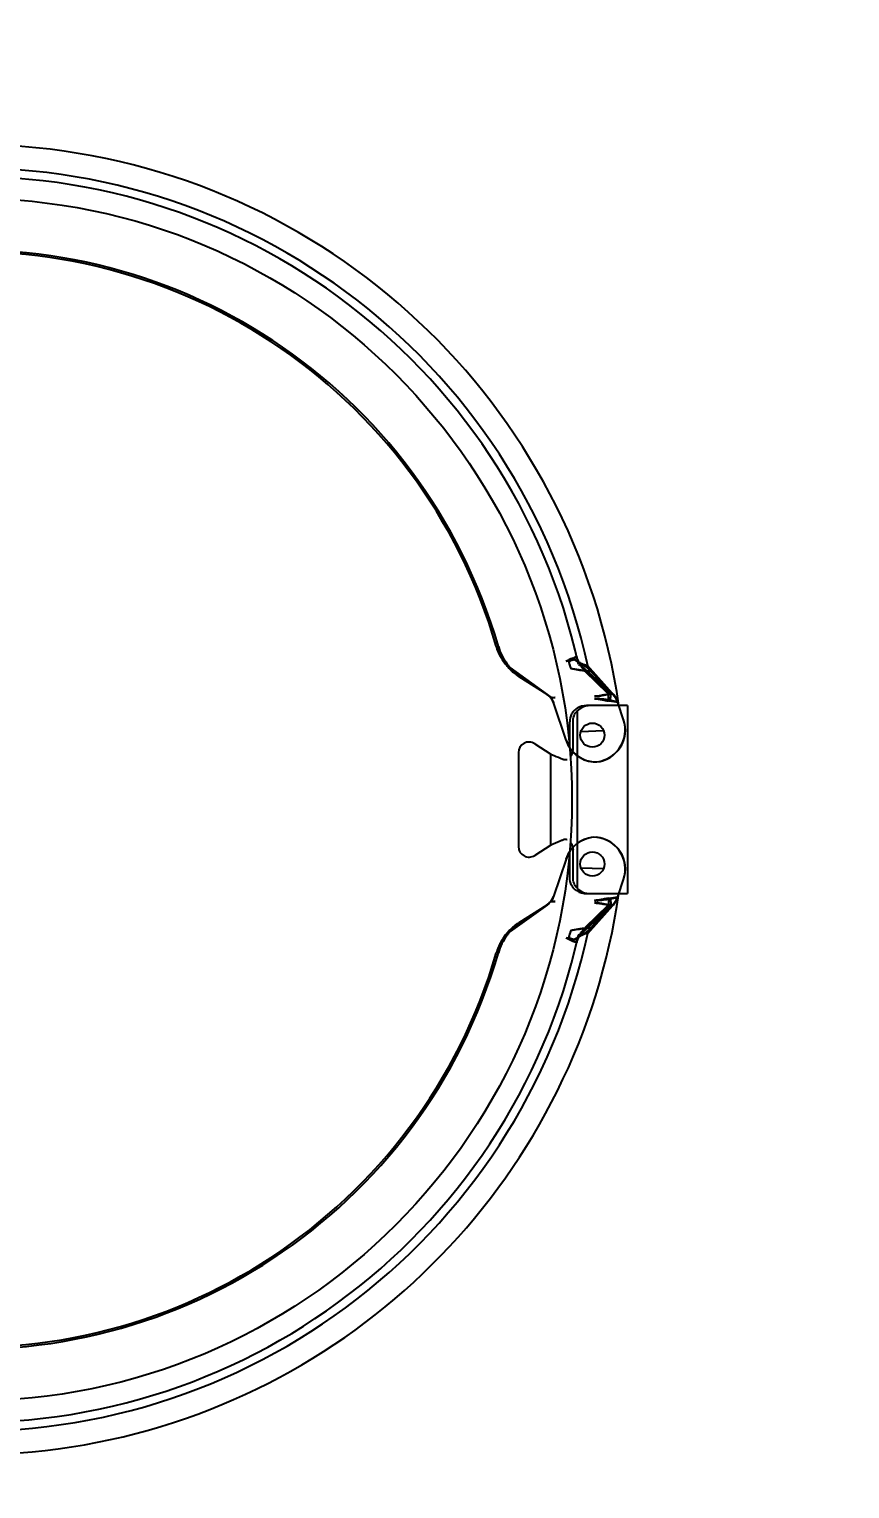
# Model space of a CAD drawing. Header units: millimetres. Extents: x 395 to 3386, y 0 to 2798.
# Drawn here: x 1219.3 to 1372.1, y 1939.1 to 2210.9 of the extents above; entities that cross this region are included whole.
import ezdxf

# ---------------------------------------------------------------- set-up
doc = ezdxf.new("R2010")
doc.units = ezdxf.units.MM
doc.header["$LTSCALE"] = 217.8
doc.header["$PDMODE"] = 3
doc.header["$PDSIZE"] = 8
doc.layers.get('0').update_dxf_attribs({"linetype": 'CONTINUOUS'})
doc.layers.get('Defpoints').update_dxf_attribs({"linetype": 'CONTINUOUS'})
for name, color, linetype in [('02___PRT_ALL_AXES', 7, 'CONTINUOUS'), ('03___PRT_ALL_CURVES', 7, 'CONTINUOUS'), ('MIXEDCOLOR', 7, 'CONTINUOUS')]:
    doc.layers.add(name, color=color, linetype=linetype)
doc.styles.get("Standard").update_dxf_attribs({"font": 'taile.ttf'})
doc.dimstyles.new('DIMSTYLE_1', dxfattribs={"dimtxt": 23.333333, "dimasz": 23.333333, "dimexe": 1.5, "dimexo": 1, "dimgap": 0.875, "dimtad": 1, "dimdsep": 46, "dimtxsty": 'Standard', "dimblk": '_FILLED', "dimblk1": '_FILLED', "dimblk2": '_FILLED', "dimcen": 0.09, "dimazin": 2, "dimtp": 0.01, "dimtm": 0.01, "dimtfac": 1, "dimtofl": 0, "dimtmove": 0, "dimatfit": 3, "dimldrblk": '_FILLED', "dimfxl": 1, "dimtolj": 1, "dimarcsym": 0})
doc.dimstyles.new('DIMSTYLE_2', dxfattribs={"dimtxt": 23.333333, "dimasz": 23.333333, "dimexe": 1.5, "dimexo": 1, "dimgap": 0.875, "dimtad": 1, "dimlfac": 0.15, "dimdsep": 46, "dimtxsty": 'Standard', "dimblk": '_FILLED', "dimblk1": '_FILLED', "dimblk2": '_FILLED', "dimcen": 0.09, "dimazin": 2, "dimtp": 0.01, "dimtm": 0.01, "dimtfac": 1, "dimtofl": 0, "dimtmove": 0, "dimatfit": 3, "dimldrblk": '_FILLED', "dimfxl": 1, "dimtolj": 1, "dimarcsym": 0})
doc.dimstyles.new('DIMSTYLE_4', dxfattribs={"dimtxt": 23.333333, "dimasz": 23.333333, "dimexe": 1.5, "dimexo": 1, "dimgap": 0.875, "dimtad": 1, "dimdec": 0, "dimdsep": 46, "dimtxsty": 'Standard', "dimblk": '_FILLED', "dimblk1": '_FILLED', "dimblk2": '_FILLED', "dimcen": 0.09, "dimazin": 2, "dimtp": 0.01, "dimtm": 0.01, "dimtfac": 1, "dimtdec": 0, "dimtofl": 0, "dimtmove": 0, "dimatfit": 3, "dimldrblk": '_FILLED', "dimfxl": 1, "dimtolj": 1, "dimarcsym": 0})

# ---------------------------------------------------------------- blocks, each defined once
blk = doc.blocks.new('_FILLED')
at = {"color": 0, "linetype": 'ByBlock'}
blk.add_solid([(0, 0), (-1, 0.214), (-1, -0.214)], dxfattribs=at)
blk = doc.blocks.new('*D113')
at = {"color": 0, "linetype": 'Continuous', "lineweight": -2}
for p, q in [((1525.61, 2046.24), (1525.61, 1644.01)), ((814.81, 1962.5), (814.81, 1644.01)), ((1502.28, 1645.51), (838.15, 1645.51))]:
    blk.add_line(p, q, dxfattribs=at)
at = {"layer": 'Defpoints', "color": 0}
for p in [(1525.61, 2047.24), (814.81, 1963.5), (814.81, 1645.51)]:
    blk.add_point(p, dxfattribs=at)
at = {"color": 0, "linetype": 'ByBlock', "lineweight": -2, "xscale": 23.3333333333, "yscale": 23.3333333333, "zscale": 23.3333333333, "rotation": 180}
blk.add_blockref('_FILLED', (814.81, 1645.51), dxfattribs=at)
at = {"color": 0, "linetype": 'ByBlock', "lineweight": -2, "xscale": 23.3333333333, "yscale": 23.3333333333, "zscale": 23.3333333333}
blk.add_blockref('_FILLED', (1525.61, 1645.51), dxfattribs=at)
at = {"color": 0, "insert": (1170.06, 1677.5), "char_height": 23.333, "attachment_point": 2, "line_spacing_factor": 0.9}
blk.add_mtext('\\A1;710', dxfattribs=at)
blk = doc.blocks.new('*D114')
at = {"color": 0, "linetype": 'Continuous', "lineweight": -2}
for p, q in [((1230.79, 2402.48), (1674.49, 2398.52)), ((1672.78, 2375.2), (1667.18, 1748.72)), ((1181.45, 1729.73), (1668.47, 1725.38))]:
    blk.add_line(p, q, dxfattribs=at)
at = {"layer": 'Defpoints', "color": 0}
for p in [(1229.79, 2402.49), (1180.45, 1729.74), (1666.97, 1725.39)]:
    blk.add_point(p, dxfattribs=at)
at = {"color": 0, "linetype": 'ByBlock', "lineweight": -2, "xscale": 23.3333333333, "yscale": 23.3333333333, "zscale": 23.3333333333}
for p, rotation in [((1672.99, 2398.53), 89.48772718599997), ((1666.97, 1725.39), 269.487727186)]:
    blk.add_blockref('_FILLED', p, dxfattribs=dict(at, rotation=rotation))
at = {"color": 0, "insert": (1638.14, 2077.8), "char_height": 23.333, "attachment_point": 2, "rotation": 89.4877, "line_spacing_factor": 0.9}
blk.add_mtext('\\A1;674', dxfattribs=at)
blk = doc.blocks.new('*D119')
at = {"color": 0, "linetype": 'ByBlock', "lineweight": -2}
for p, q in [((522.99, 2101.54), (528.32, 2540.91)), ((551.64, 2539.13), (1561.06, 2526.86)), ((1578.95, 2078.73), (1584.41, 2528.08))]:
    blk.add_line(p, q, dxfattribs=at)
at = {"layer": 'Defpoints', "color": 0}
for p in [(1584.39, 2526.58), (522.97, 2100.54), (1578.94, 2077.73)]:
    blk.add_point(p, dxfattribs=at)
at = {"color": 0, "linetype": 'ByBlock', "lineweight": -2, "xscale": 23.3333333333, "yscale": 23.3333333333, "zscale": 23.3333333333}
for p, rotation in [((528.31, 2539.41), 179.3037550404), ((1584.39, 2526.58), 359.3037550404001)]:
    blk.add_blockref('_FILLED', p, dxfattribs=dict(at, rotation=rotation))
at = {"color": 0, "insert": (1058.16, 2564.96), "char_height": 23.3333, "attachment_point": 2, "rotation": 359.3038, "line_spacing_factor": 0.9}
blk.add_mtext('\\A1;\\A1;1060', dxfattribs=at)

msp = doc.modelspace()

# ---------------------------------------------------------------- linework, layer by layer
at = {"linetype": 'Continuous'}
for p, q in [((1316.6216, 2086.4461), (1316.4093, 2086.4513)), ((1316.4178, 2086.4406), (1316.6216, 2086.4461)), ((1330.6911, 2084.9458), (1323.0855, 2084.9458)), ((1330.6911, 2084.9458), (1330.691, 2049.9458)), ((1321.3268, 2083.9476), (1321.3267, 2050.944)), ((1319.9552, 2077.0407), (1319.9552, 2081.9458)), ((1320.5624, 2076.7785), (1320.5625, 2081.9458)), ((1313.46, 2077.8394), (1316.4318, 2075.9237)), ((1310.4139, 2076.2007), (1310.4139, 2058.691)), ((1316.4317, 2058.968), (1316.4318, 2075.9237)), ((1316.4317, 2058.968), (1313.46, 2057.0522)), ((1319.9551, 2052.9458), (1319.9551, 2057.8508)), ((1320.5624, 2052.9458), (1320.5624, 2058.1131)), ((1323.0855, 2049.9458), (1330.691, 2049.9458)), ((1316.7025, 2048.4456), (1316.4017, 2048.4382)), ((1316.4141, 2048.4533), (1316.7025, 2048.4456))]:
    msp.add_line(p, q, dxfattribs=at)
for centre, radius in [((1208.3711, 2067.4461), 112), ((1324.1711, 2079.4458), 2.25), ((1324.171, 2055.4458), 2.25)]:
    msp.add_circle(centre, radius, dxfattribs=at)
for centre, radius, start, end in [((1208.3711, 2067.4461), 122, 8.247915, 162.809429), ((1313.8341, 2084.391), 3.2979, 38.425615, 38.66364), ((1319.1891, 2075.7663), 0.8851, 282.487123, 289.541314), ((1319.188, 2059.124), 0.8867, 70.426491, 77.502527), ((1208.3711, 2067.4461), 122, 208.260665, 351.752281), ((1314.2008, 2050.2527), 2.8524, 320.496078, 320.888367)]:
    msp.add_arc(centre, radius, start, end, dxfattribs=at)
for centre, major_axis, ratio, start_param, end_param in [((1323.0855, 2081.9458), (3.2426, 0), 0.92517168, 1.57079633, 2.14615337), ((1323.7419, 2081.9458), (3.2426, 0), 0.92517168, 1.57079633, 2.41105041), ((1312.414, 2076.1484), (1.2014, -1.6431), 0.9731701, 1.94689277, 4.06802694), ((1312.414, 2058.7432), (1.2014, 1.6431), 0.9731701, 2.21515837, 4.33629254), ((1323.0855, 2052.9458), (3.2426, 0), 0.92517168, -2.14615337, -1.57079633), ((1323.7419, 2052.9458), (3.2426, 0), 0.92517168, -2.41105041, -1.57079633)]:
    msp.add_ellipse(centre, major_axis=major_axis, ratio=ratio, start_param=start_param, end_param=end_param, dxfattribs=at)
for points, knots in [([(1321.3211, 2084.4628), (1321.1073, 2084.3342), (1320.7124, 2084.0189), (1320.1312, 2083.2027), (1319.9552, 2082.4408), (1319.9552, 2081.9458)], [0, 0, 0, 0, 0.25143318, 0.50128283, 1, 1, 1, 1]), ([(1320.5625, 2081.9458), (1320.5625, 2082.3102), (1320.6827, 2083.0446), (1321.0745, 2083.6863), (1321.3268, 2083.9476)], [0, 0, 0, 0, 0.5007782, 1, 1, 1, 1]), ([(1320.0644, 2075.3749), (1320.1412, 2075.468), (1320.3161, 2075.7271), (1320.5121, 2076.1981), (1320.5624, 2076.5846), (1320.5624, 2076.7785)], [0, 0, 0, 0, 0.23891268, 0.61585106, 1, 1, 1, 1]), ([(1316.4318, 2075.9237), (1316.6325, 2075.8393), (1317.3721, 2075.527), (1318.1121, 2075.2156), (1318.6516, 2074.9892)], [0, 0, 0, 0, 0.27114667, 1, 1, 1, 1]), ([(1318.6516, 2074.9892), (1318.716, 2074.9621), (1318.949, 2074.8814), (1319.2077, 2074.8638), (1319.3804, 2074.9022)], [0, 0, 0, 0, 0.28306542, 1, 1, 1, 1]), ([(1318.6516, 2059.9025), (1318.4856, 2059.8328), (1317.7457, 2059.5214), (1317.0059, 2059.2094), (1316.4317, 2058.968)], [0, 0, 0, 0, 0.22414318, 1, 1, 1, 1]), ([(1319.3799, 2059.9897), (1319.3265, 2060.0015), (1319.0808, 2060.0335), (1318.8286, 2059.9768), (1318.6516, 2059.9025)], [0, 0, 0, 0, 0.22178796, 1, 1, 1, 1]), ([(1320.0644, 2059.5162), (1320.221, 2059.3265), (1320.4723, 2058.8775), (1320.5624, 2058.3706), (1320.5624, 2058.1131)], [0, 0, 0, 0, 0.48863527, 1, 1, 1, 1]), ([(1321.321, 2050.4288), (1321.1072, 2050.5575), (1320.7124, 2050.8729), (1320.1308, 2051.6888), (1319.9551, 2052.4509), (1319.9551, 2052.9458)], [0, 0, 0, 0, 0.25145129, 0.50130927, 1, 1, 1, 1]), ([(1321.3267, 2050.944), (1321.0745, 2051.2053), (1320.684, 2051.8475), (1320.5624, 2052.5815), (1320.5624, 2052.9458)], [0, 0, 0, 0, 0.49924992, 1, 1, 1, 1])]:
    msp.add_open_spline(points, degree=3, knots=knots, dxfattribs=at)
at = {"layer": '02___PRT_ALL_AXES', "linetype": 'Continuous'}
for radius in [324, 310]:
    msp.add_circle((1188.3711, 2067.4461), radius, dxfattribs=at)
for radius, start, end in [(337, 8.822141, 357.527084), (325.5847, 5, 0), (325, 5, 0)]:
    msp.add_arc((1188.3711, 2067.4461), radius, start, end, dxfattribs=at)
at = {"layer": '03___PRT_ALL_CURVES', "linetype": 'Continuous'}
for p, q in [((1319.6336, 2080.0499), (1319.9552, 2080.0618)), ((1322.0316, 2080.139), (1326.2532, 2080.2958)), ((1319.6335, 2054.8418), (1319.9551, 2054.8298)), ((1322.0317, 2054.7527), (1326.2533, 2054.5958))]:
    msp.add_line(p, q, dxfattribs=at)
at = {"layer": 'MIXEDCOLOR', "linetype": 'Continuous'}
for p, q in [((1319.7263, 2093.1981), (1319.8434, 2093.2361)), ((1315.7934, 2087.0118), (1308.5395, 2092.0094)), ((1315.7945, 2087.035), (1308.8448, 2092.0262)), ((1315.7203, 2087.0196), (1310.5614, 2090.3285)), ((1315.7542, 2087.0196), (1310.7908, 2090.3285)), ((1323.2831, 2092.4461), (1321.7888, 2092.4461)), ((1327.8175, 2087.1796), (1322.0958, 2092.4461)), ((1327.9542, 2087.1224), (1322.756, 2092.4461)), ((1327.0709, 2087.183), (1322.8294, 2091.2973)), ((1327.4562, 2087.2041), (1322.932, 2091.2853)), ((1327.9383, 2087.2071), (1323.2831, 2092.4461)), ((1327.7928, 2087.3285), (1324.0845, 2091.3103)), ((1327.8658, 2087.2757), (1324.225, 2091.3102)), ((1316.3602, 2086.468), (1317.26, 2086.4461)), ((1316.3602, 2086.468), (1316.3986, 2086.4231)), ((1316.3771, 2086.4657), (1317.179, 2086.4461)), ((1316.3771, 2086.4657), (1316.4107, 2086.4256)), ((1317.26, 2086.4461), (1316.3986, 2086.4231)), ((1317.179, 2086.4461), (1316.4107, 2086.4256)), ((1316.7032, 2086.4442), (1316.4114, 2086.4422)), ((1316.6221, 2086.4447), (1316.4159, 2086.4434)), ((1319.2588, 2078.5132), (1316.9308, 2085.4971)), ((1328.9402, 2085.4753), (1328.934, 2085.4939)), ((1328.9799, 2085.357), (1328.9402, 2085.4753)), ((1329.9984, 2082.3218), (1328.9799, 2085.357)), ((1319.2587, 2056.3784), (1316.9307, 2049.3946)), ((1328.98, 2049.535), (1329.9983, 2052.5698)), ((1315.7933, 2047.8799), (1308.5394, 2042.8823)), ((1315.7944, 2047.8567), (1308.8447, 2042.8655)), ((1310.5613, 2044.5631), (1315.7202, 2047.8721)), ((1310.7907, 2044.5631), (1315.7541, 2047.8721)), ((1316.3601, 2048.4237), (1316.3986, 2048.4685)), ((1316.3601, 2048.4237), (1317.2599, 2048.4456)), ((1316.377, 2048.426), (1316.4106, 2048.4661)), ((1316.377, 2048.426), (1317.1789, 2048.4456)), ((1317.2599, 2048.4456), (1316.3985, 2048.4685)), ((1317.1789, 2048.4456), (1316.4106, 2048.4661)), ((1316.7031, 2048.4475), (1316.4113, 2048.4494)), ((1316.622, 2048.4469), (1316.4158, 2048.4483)), ((1327.8175, 2047.712), (1322.0957, 2042.4455)), ((1327.9541, 2047.7692), (1322.7559, 2042.4455)), ((1327.0708, 2047.7086), (1322.8293, 2043.5943)), ((1327.4561, 2047.6876), (1322.9318, 2043.6064)), ((1327.9382, 2047.6845), (1323.2829, 2042.4455)), ((1327.7927, 2047.5631), (1324.0844, 2043.5813)), ((1327.8657, 2047.6159), (1324.2249, 2043.5814)), ((1328.9339, 2049.3977), (1328.9402, 2049.4163)), ((1328.98, 2049.535), (1328.9402, 2049.4163)), ((1319.7262, 2041.6935), (1319.8432, 2041.6556)), ((1322.0161, 2042.4455), (1321.7887, 2042.4455)), ((1323.2829, 2042.4456), (1321.956, 2042.4455))]:
    msp.add_line(p, q, dxfattribs=at)
for points in [[(1321.2565, 2093.9949), (1321.2644, 2093.994), (1321.2704, 2093.9967), (1321.2748, 2094.0028), (1321.2775, 2094.0119), (1321.2786, 2094.0236), (1321.2784, 2094.0376), (1321.2768, 2094.0533), (1321.2739, 2094.0706), (1321.2699, 2094.0895)], [(1322.0168, 2092.4461), (1321.906, 2092.6055), (1321.7895, 2092.7919), (1321.6715, 2093.0045), (1321.5567, 2093.2418), (1321.449, 2093.5026), (1321.3523, 2093.7856), (1321.27, 2094.089)], [(1321.289, 2094.0081), (1321.2934, 2093.9878), (1321.2966, 2093.9691), (1321.2985, 2093.952), (1321.2991, 2093.9367), (1321.2982, 2093.9237), (1321.2957, 2093.9136), (1321.2914, 2093.9068), (1321.2853, 2093.9038), (1321.2773, 2093.9051)], [(1321.9813, 2092.4461), (1321.8792, 2092.5985), (1321.7716, 2092.7765), (1321.6628, 2092.9786), (1321.5567, 2093.2038), (1321.4569, 2093.4513), (1321.3666, 2093.7198), (1321.2891, 2094.0077)], [(1328.3439, 2086.6841), (1328.2155, 2086.8656), (1328.0795, 2087.0408), (1327.9365, 2087.2091)], [(1328.3069, 2086.7381), (1328.1894, 2086.9004), (1328.0658, 2087.0576)], [(1327.9364, 2047.6825), (1328.0794, 2047.8508), (1328.2154, 2048.026), (1328.3438, 2048.2075)], [(1328.0657, 2047.834), (1328.1893, 2047.9912), (1328.3068, 2048.1535)], [(1321.2698, 2040.8026), (1321.3522, 2041.1061), (1321.4489, 2041.389), (1321.5565, 2041.6498), (1321.6714, 2041.8871), (1321.7893, 2042.0997), (1321.9059, 2042.2861), (1322.0166, 2042.4455)], [(1321.289, 2040.884), (1321.3664, 2041.1718), (1321.4567, 2041.4404), (1321.5566, 2041.6879), (1321.6627, 2041.913), (1321.7715, 2042.1151), (1321.8791, 2042.2931), (1321.9812, 2042.4455)], [(1321.2564, 2040.8967), (1321.2642, 2040.8976), (1321.2703, 2040.8949), (1321.2746, 2040.8889), (1321.2774, 2040.8798), (1321.2785, 2040.868), (1321.2782, 2040.8541), (1321.2766, 2040.8384), (1321.2738, 2040.821), (1321.2697, 2040.8022)], [(1321.2889, 2040.8835), (1321.2933, 2040.9038), (1321.2965, 2040.9226), (1321.2984, 2040.9397), (1321.299, 2040.9549), (1321.2981, 2040.968), (1321.2955, 2040.9781), (1321.2913, 2040.9848), (1321.2852, 2040.9878), (1321.2772, 2040.9866)]]:
    msp.add_lwpolyline(points, dxfattribs=at)
for centre in [(1324.1711, 2079.4461), (1324.171, 2055.4455)]:
    msp.add_circle(centre, 2.25, dxfattribs=at)
for centre, radius, start, end in [((1208.3711, 2067.4461), 117.6, 12.096157, 178), ((1208.3711, 2067.4461), 116, 12.52913, 178), ((1208.3711, 2067.4461), 102.344, 16.186484, 178), ((1208.3711, 2067.4461), 102, 16.280893, 178), ((1316.2166, 2098.9383), 10.3493, 196.254432, 217.044803), ((1316.5921, 2098.8771), 10.3489, 196.168482, 216.718681), ((1316.617, 2098.8648), 10.3695, 196.17605, 216.386262), ((1336.6601, 2097.8163), 17.5522, 195.254685, 195.888626), ((1336.2963, 2097.7058), 17.1722, 195.21858, 199.973701), ((1314.8742, 2097.9623), 8.6823, 217.076431, 221.759358), ((1314.8188, 2097.8903), 8.6022, 217.082495, 221.402491), ((1315.2193, 2097.8473), 8.6406, 216.453105, 220.876068), ((1315.169, 2097.8215), 8.577, 216.750518, 220.831571), ((1336.1942, 2097.6681), 17.0635, 195.838386, 199.972294), ((1314.1008, 2084.4942), 3, 41.139604, 57.356447), ((1314.097, 2084.4878), 3.0076, 18.432159, 57.271065), ((1314.1015, 2084.5268), 2.991, 18.438274, 56.496701), ((1314.0907, 2084.5217), 3.0012, 40.372105, 56.341041), ((1313.9701, 2084.4986), 3.1245, 18.44922, 39.025383), ((1314.0802, 2084.5106), 3.0164, 18.448898, 39.409377), ((1314.1048, 2084.5592), 2.9776, 18.359296, 39.2276), ((1324.7646, 2077.6361), 8.5871, 87.430037, 88.408669), ((1330.7092, 2102.4499), 16.9441, 257.701297, 259.151812), ((1327.5019, 2079.9463), 7.2579, 90.360549, 91.35796), ((1327.5163, 2078.9288), 8.2755, 90.415679, 91.057454), ((1332.4805, 2111.8282), 26.3741, 259.624206, 262.084757), ((1324.8151, 2083.9145), 4.4358, 43.127083, 47.399687), ((1324.1989, 2083.8879), 5, 34.00411, 41.623314), ((1324.1843, 2083.8806), 5.0162, 18.533897, 34.72642), ((1324.1918, 2083.8845), 5.0078, 18.521653, 33.991196), ((1323.748, 2083.5093), 5.5479, 18.552575, 24.72908), ((1323.6126, 2083.6078), 5.645, 18.555281, 23.23871), ((1324.1947, 2083.751), 5.0476, 18.54828, 22.77554), ((1324.299, 2080.4461), 6, 270, 18.549337), ((1324.3101, 2080.413), 6, 276.016847, 18.549337), ((1324.939, 2080.4461), 6, 198.434949, 270), ((1324.9509, 2080.4106), 6, 198.434949, 263.762936), ((1208.3711, 2067.4461), 117.6, 181.999715, 347.903558), ((1208.3711, 2067.4461), 116, 181.999715, 347.470584), ((1208.3711, 2067.4461), 102.344, 181.999715, 343.813231), ((1208.3711, 2067.4461), 102, 181.999715, 343.718822), ((1324.939, 2054.4455), 6, 89.999715, 161.564766), ((1324.9508, 2054.481), 6, 96.236779, 161.564766), ((1324.299, 2054.4455), 6, 341.450378, 89.999715), ((1324.31, 2054.4786), 6, 341.450378, 83.982868), ((1323.7479, 2051.3823), 5.5479, 335.270634, 341.44714), ((1314.1008, 2050.3974), 3, 302.643268, 318.860111), ((1314.0969, 2050.4039), 3.0076, 302.728649, 341.567555), ((1314.1014, 2050.3649), 2.991, 303.503014, 341.561441), ((1314.0906, 2050.37), 3.0012, 303.658674, 319.62761), ((1313.97, 2050.3931), 3.1245, 320.974332, 341.550495), ((1314.0801, 2050.3811), 3.0164, 320.590343, 341.550822), ((1314.1047, 2050.3325), 2.9776, 320.772117, 341.640422), ((1324.7645, 2057.2555), 8.5871, 271.591046, 272.569678), ((1330.709, 2032.4417), 16.9441, 100.847902, 102.298418), ((1327.5018, 2054.9453), 7.2579, 268.641755, 269.639166), ((1327.5162, 2055.9628), 8.2755, 268.942261, 269.584036), ((1332.4803, 2023.0634), 26.3741, 97.914958, 100.375509), ((1324.815, 2050.9771), 4.4358, 312.600028, 316.872632), ((1324.1988, 2051.0037), 5, 318.376401, 325.995605), ((1324.1842, 2051.011), 5.0162, 325.273294, 341.465817), ((1324.1917, 2051.0071), 5.0078, 326.008518, 341.478061), ((1323.6125, 2051.2838), 5.645, 336.761005, 341.444434), ((1324.1946, 2051.1406), 5.0476, 337.224175, 341.451435), ((1316.2165, 2035.9533), 10.3493, 142.954913, 163.745283), ((1316.592, 2036.0146), 10.3489, 143.281035, 163.831234), ((1316.6168, 2036.0269), 10.3695, 143.613453, 163.823666), ((1314.8741, 2036.9294), 8.6823, 138.240357, 142.923283), ((1314.8186, 2037.0013), 8.6022, 138.597224, 142.917219), ((1315.2191, 2037.0443), 8.6406, 139.123648, 143.54661), ((1315.1688, 2037.0701), 8.577, 139.168143, 143.249196), ((1336.2962, 2037.1857), 17.1722, 160.026014, 164.781135), ((1336.6599, 2037.0753), 17.5522, 164.111089, 164.74503), ((1336.1941, 2037.2235), 17.0635, 160.027421, 164.161329)]:
    msp.add_arc(centre, radius, start, end, dxfattribs=at)
for points, knots in [([(1307.9472, 2092.7279), (1307.6952, 2093.062), (1307.2334, 2093.7585), (1306.6732, 2094.8774), (1306.3921, 2095.6612), (1306.2755, 2096.06)], [0, 0, 0, 0, 0.33513986, 0.6672239, 1, 1, 1, 1]), ([(1319.2991, 2093.1841), (1319.5049, 2093.2815), (1319.8718, 2093.4498), (1320.365, 2093.6627), (1320.7336, 2093.7898), (1321.0007, 2093.8942), (1321.1768, 2093.8852), (1321.2994, 2093.9642), (1321.289, 2094.0081)], [0, 0, 0, 0, 0.31451822, 0.55862145, 0.73803778, 0.86073198, 0.93762912, 1, 1, 1, 1]), ([(1321.2773, 2093.9051), (1321.2337, 2093.9192), (1321.0978, 2093.9031), (1320.8549, 2093.8371), (1320.5138, 2093.7178), (1320.1142, 2093.5549), (1319.7011, 2093.373), (1319.429, 2093.2452), (1319.2992, 2093.1841)], [0, 0, 0, 0, 0.06498348, 0.185056, 0.36108055, 0.57417772, 0.79683469, 1, 1, 1, 1]), ([(1319.3135, 2093.2132), (1319.4781, 2093.2994), (1319.806, 2093.4654), (1320.279, 2093.6883), (1320.6998, 2093.8652), (1321.0121, 2093.9663), (1321.1954, 2094.0115), (1321.2565, 2093.9949)], [0, 0, 0, 0, 0.26458503, 0.52298182, 0.74619716, 0.90985231, 1, 1, 1, 1]), ([(1321.2699, 2094.0895), (1321.2801, 2094.0462), (1321.1532, 2093.9742), (1320.982, 2093.9715), (1320.7163, 2093.8626), (1320.3541, 2093.7233), (1319.8707, 2093.4977), (1319.5135, 2093.3173), (1319.3136, 2093.2133)], [0, 0, 0, 0, 0.06184378, 0.13911585, 0.26263978, 0.44274324, 0.6867703, 1, 1, 1, 1]), ([(1320.7764, 2093.5304), (1320.6642, 2093.4961), (1320.4349, 2093.4253), (1320.0851, 2093.3142), (1319.8473, 2093.2375), (1319.7264, 2093.1981)], [0, 0, 0, 0, 0.31961671, 0.65354436, 1, 1, 1, 1]), ([(1319.8433, 2093.2361), (1319.882, 2093.2486), (1319.9967, 2093.2856), (1320.2584, 2093.3694), (1320.5307, 2093.4552), (1320.7273, 2093.5154), (1320.7764, 2093.5304)], [0, 0, 0, 0, 0.1244373, 0.36959729, 0.8425396, 1, 1, 1, 1]), ([(1323.0268, 2092.4461), (1322.9155, 2092.4461), (1322.6298, 2092.5309), (1322.1433, 2092.7491), (1321.5034, 2093.0957), (1321.0339, 2093.3735), (1320.7764, 2093.5304)], [0, 0, 0, 0, 0.1329463, 0.3479331, 0.63982921, 1, 1, 1, 1]), ([(1324.0845, 2091.3103), (1324.0173, 2091.3825), (1323.8676, 2091.5252), (1323.6191, 2091.7189), (1323.3493, 2091.9088), (1323.0635, 2092.0989), (1322.7573, 2092.2977), (1322.4257, 2092.5086), (1322.0648, 2092.7358), (1321.6698, 2092.9819), (1321.2367, 2093.2492), (1320.9345, 2093.434), (1320.7764, 2093.5304)], [0, 0, 0, 0, 0.07412123, 0.15509807, 0.23662073, 0.32208172, 0.41311774, 0.51100987, 0.61746989, 0.73368758, 0.86080116, 1, 1, 1, 1]), ([(1310.5631, 2090.3274), (1310.3143, 2090.487), (1309.8129, 2090.8397), (1309.0848, 2091.4556), (1308.6243, 2091.9259), (1308.3977, 2092.1799)], [0, 0, 0, 0, 0.31029741, 0.64262048, 1, 1, 1, 1]), ([(1308.5395, 2092.0094), (1308.7535, 2091.7794), (1309.1904, 2091.3535), (1309.8762, 2090.7927), (1310.3457, 2090.4669), (1310.578, 2090.3179)], [0, 0, 0, 0, 0.35494881, 0.68816416, 1, 1, 1, 1]), ([(1310.8023, 2090.3209), (1310.5581, 2090.4837), (1310.0668, 2090.8422), (1309.3551, 2091.4648), (1308.9064, 2091.9378), (1308.6859, 2092.1927)], [0, 0, 0, 0, 0.31077676, 0.64311994, 1, 1, 1, 1]), ([(1308.8448, 2092.0262), (1309.0455, 2091.8034), (1309.4551, 2091.3824), (1310.1052, 2090.815), (1310.5595, 2090.4828), (1310.7885, 2090.3301)], [0, 0, 0, 0, 0.3479619, 0.68066107, 1, 1, 1, 1]), ([(1320.157, 2091.8398), (1320.601, 2091.7547), (1321.4177, 2091.6079), (1322.5294, 2091.4536), (1323.3945, 2091.3643), (1323.885, 2091.321), (1324.0845, 2091.3103)], [0, 0, 0, 0, 0.34206015, 0.62759369, 0.8488045, 1, 1, 1, 1]), ([(1324.0846, 2091.3103), (1324.0399, 2091.3185), (1323.9526, 2091.3172), (1323.8304, 2091.329), (1323.7164, 2091.3375), (1323.5902, 2091.3482), (1323.4616, 2091.3595), (1323.3237, 2091.3724), (1323.1815, 2091.3864), (1323.0036, 2091.4049), (1322.8263, 2091.4245), (1322.655, 2091.4444), (1322.4994, 2091.4632), (1322.3224, 2091.4854), (1322.1216, 2091.5119), (1321.8944, 2091.5438), (1321.6385, 2091.5813), (1321.3509, 2091.6266), (1321.0311, 2091.6793), (1320.6776, 2091.7411), (1320.4316, 2091.7869), (1320.3027, 2091.8116)], [0, 0, 0, 0, 0.03573322, 0.06805441, 0.09656293, 0.12555854, 0.16752972, 0.19808302, 0.23433411, 0.27984999, 0.33869164, 0.37451631, 0.41534704, 0.4618592, 0.51473452, 0.57453219, 0.64209691, 0.71801482, 0.80334011, 0.89684796, 1, 1, 1, 1]), ([(1321.9561, 2092.4461), (1322.0404, 2092.302), (1322.2141, 2092.0244), (1322.5037, 2091.6378), (1322.718, 2091.4054), (1322.8294, 2091.2973)], [0, 0, 0, 0, 0.3460847, 0.67822589, 1, 1, 1, 1]), ([(1322.932, 2091.2853), (1322.8131, 2091.3925), (1322.5833, 2091.6251), (1322.271, 2092.0157), (1322.0831, 2092.2987), (1321.9922, 2092.4461)], [0, 0, 0, 0, 0.32050446, 0.653296, 1, 1, 1, 1]), ([(1324.2252, 2091.31), (1324.1938, 2091.3449), (1324.1327, 2091.4107), (1324.0344, 2091.5116), (1323.9243, 2091.6182), (1323.7919, 2091.737), (1323.6661, 2091.8426), (1323.5535, 2091.9343), (1323.4592, 2092.0101), (1323.3939, 2092.0623), (1323.3601, 2092.0895)], [0, 0, 0, 0, 0.1206443, 0.23111061, 0.36238708, 0.51482376, 0.68868473, 0.78486163, 0.88830532, 1, 1, 1, 1]), ([(1315.7934, 2087.0118), (1315.8653, 2086.9622), (1316.0085, 2086.8542), (1316.214, 2086.667), (1316.3428, 2086.5262), (1316.4052, 2086.4498)], [0, 0, 0, 0, 0.31438978, 0.64480948, 1, 1, 1, 1]), ([(1315.7945, 2087.035), (1315.8674, 2086.9827), (1316.0122, 2086.8689), (1316.22, 2086.6739), (1316.3483, 2086.5269), (1316.4116, 2086.4487)], [0, 0, 0, 0, 0.315273, 0.64635463, 1, 1, 1, 1]), ([(1316.9508, 2085.437), (1316.9091, 2085.5622), (1316.812, 2085.8017), (1316.6246, 2086.1319), (1316.4766, 2086.3303), (1316.3986, 2086.4231)], [0, 0, 0, 0, 0.34840477, 0.67996382, 1, 1, 1, 1]), ([(1316.4159, 2086.4434), (1316.4893, 2086.3516), (1316.6266, 2086.1565), (1316.8025, 2085.8368), (1316.8936, 2085.6069), (1316.934, 2085.4874)], [0, 0, 0, 0, 0.32275416, 0.6535538, 1, 1, 1, 1]), ([(1327.1085, 2085.8061), (1326.8132, 2085.8737), (1326.2348, 2085.9938), (1325.3876, 2086.1664), (1324.8268, 2086.21), (1324.554, 2086.2173)], [0, 0, 0, 0, 0.35071712, 0.68404524, 1, 1, 1, 1]), ([(1324.554, 2086.2173), (1324.6797, 2086.2133), (1324.931, 2086.2008), (1325.3068, 2086.1623), (1325.5561, 2086.1256), (1325.6803, 2086.1042)], [0, 0, 0, 0, 0.33295552, 0.66624351, 1, 1, 1, 1]), ([(1328.8834, 2085.6293), (1328.3784, 2085.7094), (1327.3937, 2085.8582), (1325.9646, 2086.13), (1325.0228, 2086.1998), (1324.5655, 2086.2151)], [0, 0, 0, 0, 0.351765, 0.68521881, 1, 1, 1, 1]), ([(1324.5655, 2086.2151), (1324.9311, 2086.2051), (1325.4792, 2086.1672), (1326.0233, 2086.0964), (1326.2042, 2086.0698)], [0, 0, 0, 0, 0.66671691, 1, 1, 1, 1]), ([(1324.5798, 2086.6836), (1324.994, 2086.718), (1325.7901, 2086.792), (1326.9164, 2087.0236), (1327.6464, 2087.099), (1327.9955, 2087.1264)], [0, 0, 0, 0, 0.36187008, 0.6950782, 1, 1, 1, 1]), ([(1326.3223, 2086.9044), (1326.126, 2086.8686), (1325.5489, 2086.7681), (1324.9654, 2086.7048), (1324.5798, 2086.6838)], [0, 0, 0, 0, 0.34071018, 1, 1, 1, 1]), ([(1325.0031, 2086.2199), (1325.2719, 2086.2138), (1325.8247, 2086.1717), (1326.6582, 2085.9928), (1327.2285, 2085.8747), (1327.5202, 2085.8085)], [0, 0, 0, 0, 0.31584089, 0.64876361, 1, 1, 1, 1]), ([(1327.7303, 2085.8851), (1327.6306, 2085.9032), (1327.451, 2085.9358), (1327.1915, 2085.9822), (1326.9517, 2086.0233), (1326.7113, 2086.0616), (1326.4705, 2086.0966), (1326.229, 2086.128), (1325.9063, 2086.1645), (1325.5014, 2086.1983), (1325.1766, 2086.2132), (1325.0141, 2086.2177)], [0, 0, 0, 0, 0.11101983, 0.19983518, 0.28865507, 0.37749005, 0.46634087, 0.55520927, 0.64410445, 0.82198945, 1, 1, 1, 1]), ([(1325.0141, 2086.2177), (1325.4216, 2086.2057), (1326.2592, 2086.1471), (1327.5297, 2085.9152), (1328.4021, 2085.7793), (1328.8487, 2085.705)], [0, 0, 0, 0, 0.31582947, 0.64919137, 1, 1, 1, 1]), ([(1326.2364, 2086.9316), (1326.1069, 2086.8866), (1325.842, 2086.8084), (1325.4342, 2086.7246), (1325.157, 2086.6917), (1325.0174, 2086.6809)], [0, 0, 0, 0, 0.3297089, 0.66323926, 1, 1, 1, 1]), ([(1327.1, 2085.8946), (1327.0474, 2085.9061), (1326.8765, 2085.9439), (1326.5486, 2086.0191), (1326.2195, 2086.0894), (1325.954, 2086.1345), (1325.794, 2086.1581), (1325.58, 2086.1841), (1325.365, 2086.2031), (1325.2035, 2086.2121), (1325.1496, 2086.2146)], [0, 0, 0, 0, 0.08158619, 0.2651425, 0.50983748, 0.59145635, 0.67315787, 0.75485775, 0.91823533, 1, 1, 1, 1]), ([(1325.1727, 2086.6957), (1325.2306, 2086.702), (1325.4073, 2086.7239), (1325.6442, 2086.766), (1325.8852, 2086.8233), (1326.0628, 2086.8786), (1326.181, 2086.9142), (1326.2365, 2086.9316)], [0, 0, 0, 0, 0.16003833, 0.48900747, 0.66072954, 0.84035766, 1, 1, 1, 1]), ([(1325.6804, 2086.1052), (1325.7342, 2086.0957), (1325.8417, 2086.0757), (1326.0023, 2086.0431), (1326.1625, 2086.0087), (1326.3226, 2085.9738), (1326.4825, 2085.9381), (1326.6424, 2085.9024), (1326.8, 2085.8683), (1326.9554, 2085.8363), (1327.0575, 2085.8162), (1327.1086, 2085.8064)], [0, 0, 0, 0, 0.1123354, 0.22465286, 0.33694632, 0.44923486, 0.56152184, 0.67380774, 0.78609033, 0.89305047, 1, 1, 1, 1]), ([(1326.2042, 2086.0698), (1326.3851, 2086.0432), (1326.7459, 2085.9845), (1327.1507, 2085.9123), (1327.4204, 2085.8634), (1327.5553, 2085.8391), (1327.6902, 2085.8149), (1327.8241, 2085.7912), (1327.957, 2085.7684), (1328.133, 2085.7392), (1328.3533, 2085.7045), (1328.6182, 2085.6654), (1328.795, 2085.641), (1328.8835, 2085.6292)], [0, 0, 0, 0, 0.20191953, 0.40380713, 0.4542779, 0.50474974, 0.55522349, 0.60569874, 0.6549704, 0.70424341, 0.80279849, 0.90137363, 1, 1, 1, 1]), ([(1327.9955, 2087.1264), (1327.8213, 2087.1188), (1327.4611, 2087.0844), (1326.9036, 2087.0058), (1326.5205, 2086.9404), (1326.3223, 2086.904)], [0, 0, 0, 0, 0.30967523, 0.6420993, 1, 1, 1, 1]), ([(1327.1086, 2085.8064), (1327.1186, 2085.9419), (1327.1467, 2086.2057), (1327.1748, 2086.5878), (1327.1913, 2086.8345), (1327.1977, 2086.9521)], [0, 0, 0, 0, 0.35470308, 0.69232456, 1, 1, 1, 1]), ([(1327.9867, 2087.1086), (1327.9088, 2087.101), (1327.7517, 2087.0835), (1327.5145, 2087.0511), (1327.3554, 2087.0256), (1327.2751, 2087.0119)], [0, 0, 0, 0, 0.32682135, 0.66001364, 1, 1, 1, 1]), ([(1327.6092, 2086.9493), (1327.6127, 2087.012), (1327.5549, 2087.1097), (1327.4844, 2087.1787), (1327.4562, 2087.2041)], [0, 0, 0, 0, 0.62338821, 1, 1, 1, 1]), ([(1327.5202, 2085.8085), (1327.5301, 2085.9436), (1327.5581, 2086.2065), (1327.5862, 2086.587), (1327.6025, 2086.8325), (1327.6089, 2086.9496)], [0, 0, 0, 0, 0.35510889, 0.69265477, 1, 1, 1, 1]), ([(1327.9607, 2087.106), (1328.018, 2087.0375), (1328.1587, 2086.9134), (1328.3224, 2086.665), (1328.5052, 2086.3909), (1328.6848, 2086.0669), (1328.7956, 2085.8314), (1328.8485, 2085.7053)], [0, 0, 0, 0, 0.16068215, 0.33465095, 0.53210073, 0.75407029, 1, 1, 1, 1]), ([(1327.9955, 2087.1264), (1328.1231, 2086.9738), (1328.361, 2086.6569), (1328.658, 2086.1544), (1328.816, 2085.8039), (1328.8834, 2085.6293)], [0, 0, 0, 0, 0.34146542, 0.67870325, 1, 1, 1, 1]), ([(1328.7872, 2085.8302), (1328.7229, 2085.9699), (1328.5837, 2086.2398), (1328.3391, 2086.6143), (1328.152, 2086.8406), (1328.0539, 2086.9453)], [0, 0, 0, 0, 0.34438057, 0.67863679, 1, 1, 1, 1]), ([(1328.1196, 2086.9433), (1328.2101, 2086.8396), (1328.3835, 2086.615), (1328.6105, 2086.2431), (1328.7396, 2085.9748), (1328.7996, 2085.8351)], [0, 0, 0, 0, 0.31641001, 0.65064436, 1, 1, 1, 1]), ([(1315.7933, 2047.8799), (1315.8652, 2047.9294), (1316.0084, 2048.0374), (1316.2139, 2048.2247), (1316.3427, 2048.3655), (1316.4051, 2048.4419)], [0, 0, 0, 0, 0.31438978, 0.64480948, 1, 1, 1, 1]), ([(1315.7944, 2047.8567), (1315.8673, 2047.909), (1316.0121, 2048.0227), (1316.2199, 2048.2177), (1316.3482, 2048.3647), (1316.4115, 2048.4429)], [0, 0, 0, 0, 0.315273, 0.64635463, 1, 1, 1, 1]), ([(1316.9508, 2049.4546), (1316.909, 2049.3295), (1316.8119, 2049.09), (1316.6245, 2048.7597), (1316.4766, 2048.5613), (1316.3985, 2048.4685)], [0, 0, 0, 0, 0.34840477, 0.67996382, 1, 1, 1, 1]), ([(1316.4158, 2048.4483), (1316.4892, 2048.5401), (1316.6265, 2048.7352), (1316.8024, 2049.0549), (1316.8935, 2049.2848), (1316.934, 2049.4043)], [0, 0, 0, 0, 0.32275416, 0.6535538, 1, 1, 1, 1]), ([(1327.1084, 2049.0855), (1326.8131, 2049.0179), (1326.2347, 2048.8978), (1325.3875, 2048.7252), (1324.8267, 2048.6816), (1324.5539, 2048.6743)], [0, 0, 0, 0, 0.35071712, 0.68404524, 1, 1, 1, 1]), ([(1324.5539, 2048.6743), (1324.6796, 2048.6783), (1324.9309, 2048.6909), (1325.3067, 2048.7293), (1325.556, 2048.7661), (1325.6802, 2048.7874)], [0, 0, 0, 0, 0.33295552, 0.66624351, 1, 1, 1, 1]), ([(1328.8833, 2049.2623), (1328.3783, 2049.1822), (1327.3936, 2049.0334), (1325.9646, 2048.7616), (1325.0227, 2048.6919), (1324.5654, 2048.6765)], [0, 0, 0, 0, 0.351765, 0.68521881, 1, 1, 1, 1]), ([(1324.5654, 2048.6765), (1324.931, 2048.6866), (1325.4791, 2048.7245), (1326.0233, 2048.7952), (1326.2041, 2048.8218)], [0, 0, 0, 0, 0.66671691, 1, 1, 1, 1]), ([(1324.5797, 2048.2081), (1324.9939, 2048.1736), (1325.79, 2048.0996), (1326.9163, 2047.868), (1327.6463, 2047.7926), (1327.9954, 2047.7652)], [0, 0, 0, 0, 0.36187008, 0.6950782, 1, 1, 1, 1]), ([(1326.3222, 2047.9872), (1326.1259, 2048.023), (1325.5488, 2048.1235), (1324.9653, 2048.1868), (1324.5797, 2048.2079)], [0, 0, 0, 0, 0.34071018, 1, 1, 1, 1]), ([(1325.003, 2048.6717), (1325.2718, 2048.6778), (1325.8246, 2048.7199), (1326.6581, 2048.8988), (1327.2284, 2049.0169), (1327.5201, 2049.0831)], [0, 0, 0, 0, 0.31584089, 0.64876361, 1, 1, 1, 1]), ([(1325.014, 2048.6739), (1325.4215, 2048.6859), (1326.2591, 2048.7445), (1327.5297, 2048.9764), (1328.402, 2049.1123), (1328.8486, 2049.1866)], [0, 0, 0, 0, 0.31582947, 0.64919137, 1, 1, 1, 1]), ([(1327.7303, 2049.0065), (1327.6305, 2048.9884), (1327.451, 2048.9558), (1327.1915, 2048.9094), (1326.9516, 2048.8683), (1326.7112, 2048.8301), (1326.4704, 2048.795), (1326.2289, 2048.7636), (1325.9062, 2048.7271), (1325.5013, 2048.6933), (1325.1765, 2048.6785), (1325.014, 2048.6739)], [0, 0, 0, 0, 0.11101983, 0.19983518, 0.28865507, 0.37749005, 0.46634087, 0.55520927, 0.64410445, 0.82198945, 1, 1, 1, 1]), ([(1326.2363, 2047.96), (1326.1068, 2048.005), (1325.8419, 2048.0832), (1325.4341, 2048.167), (1325.1569, 2048.1999), (1325.0173, 2048.2108)], [0, 0, 0, 0, 0.3297089, 0.66323926, 1, 1, 1, 1]), ([(1327.0999, 2048.997), (1327.0473, 2048.9855), (1326.8764, 2048.9477), (1326.5485, 2048.8725), (1326.2194, 2048.8022), (1325.9539, 2048.7571), (1325.794, 2048.7335), (1325.5799, 2048.7075), (1325.365, 2048.6885), (1325.2034, 2048.6795), (1325.1495, 2048.677)], [0, 0, 0, 0, 0.08158619, 0.2651425, 0.50983748, 0.59145635, 0.67315787, 0.75485775, 0.91823533, 1, 1, 1, 1]), ([(1325.1726, 2048.1959), (1325.2305, 2048.1896), (1325.4072, 2048.1677), (1325.6441, 2048.1256), (1325.8851, 2048.0683), (1326.0627, 2048.0131), (1326.1809, 2047.9774), (1326.2364, 2047.96)], [0, 0, 0, 0, 0.16003833, 0.48900747, 0.66072954, 0.84035766, 1, 1, 1, 1]), ([(1325.6803, 2048.7865), (1325.7341, 2048.7959), (1325.8416, 2048.8159), (1326.0022, 2048.8485), (1326.1624, 2048.8829), (1326.3225, 2048.9178), (1326.4824, 2048.9535), (1326.6423, 2048.9893), (1326.7999, 2049.0233), (1326.9553, 2049.0553), (1327.0574, 2049.0754), (1327.1085, 2049.0852)], [0, 0, 0, 0, 0.1123354, 0.22465286, 0.33694632, 0.44923486, 0.56152184, 0.67380774, 0.78609033, 0.89305047, 1, 1, 1, 1]), ([(1326.2041, 2048.8218), (1326.385, 2048.8485), (1326.7458, 2048.9071), (1327.1506, 2048.9793), (1327.4203, 2049.0282), (1327.5552, 2049.0525), (1327.6901, 2049.0767), (1327.824, 2049.1004), (1327.9569, 2049.1232), (1328.1329, 2049.1524), (1328.3532, 2049.1871), (1328.6181, 2049.2262), (1328.7949, 2049.2506), (1328.8834, 2049.2624)], [0, 0, 0, 0, 0.20191953, 0.40380713, 0.4542779, 0.50474974, 0.55522349, 0.60569874, 0.6549704, 0.70424341, 0.80279849, 0.90137363, 1, 1, 1, 1]), ([(1327.9954, 2047.7652), (1327.8212, 2047.7728), (1327.461, 2047.8072), (1326.9035, 2047.8858), (1326.5204, 2047.9512), (1326.3222, 2047.9876)], [0, 0, 0, 0, 0.30967523, 0.6420993, 1, 1, 1, 1]), ([(1327.1085, 2049.0852), (1327.1185, 2048.9497), (1327.1466, 2048.6859), (1327.1748, 2048.3038), (1327.1912, 2048.0572), (1327.1976, 2047.9395)], [0, 0, 0, 0, 0.35470308, 0.69232456, 1, 1, 1, 1]), ([(1327.9866, 2047.783), (1327.9087, 2047.7906), (1327.7516, 2047.8081), (1327.5144, 2047.8405), (1327.3553, 2047.866), (1327.275, 2047.8797)], [0, 0, 0, 0, 0.32682135, 0.66001364, 1, 1, 1, 1]), ([(1327.6091, 2047.9423), (1327.6126, 2047.8796), (1327.5548, 2047.7819), (1327.4843, 2047.713), (1327.4561, 2047.6876)], [0, 0, 0, 0, 0.62338821, 1, 1, 1, 1]), ([(1327.5201, 2049.0831), (1327.53, 2048.948), (1327.558, 2048.6851), (1327.5861, 2048.3046), (1327.6024, 2048.0591), (1327.6088, 2047.942)], [0, 0, 0, 0, 0.35510889, 0.69265477, 1, 1, 1, 1]), ([(1327.9606, 2047.7856), (1328.0179, 2047.8541), (1328.1586, 2047.9782), (1328.3223, 2048.2266), (1328.5051, 2048.5007), (1328.6847, 2048.8247), (1328.7955, 2049.0602), (1328.8484, 2049.1863)], [0, 0, 0, 0, 0.16068215, 0.33465095, 0.53210073, 0.75407029, 1, 1, 1, 1]), ([(1327.9954, 2047.7652), (1328.123, 2047.9178), (1328.3609, 2048.2347), (1328.6579, 2048.7372), (1328.8159, 2049.0877), (1328.8833, 2049.2623)], [0, 0, 0, 0, 0.34146542, 0.67870325, 1, 1, 1, 1]), ([(1328.7871, 2049.0614), (1328.7228, 2048.9217), (1328.5836, 2048.6518), (1328.339, 2048.2773), (1328.1519, 2048.051), (1328.0538, 2047.9463)], [0, 0, 0, 0, 0.34438057, 0.67863679, 1, 1, 1, 1]), ([(1328.1195, 2047.9483), (1328.21, 2048.052), (1328.3834, 2048.2766), (1328.6104, 2048.6485), (1328.7395, 2048.9168), (1328.7995, 2049.0565)], [0, 0, 0, 0, 0.31641001, 0.65064436, 1, 1, 1, 1]), ([(1310.563, 2044.5642), (1310.3142, 2044.4047), (1309.8128, 2044.052), (1309.0846, 2043.4361), (1308.6242, 2042.9658), (1308.3976, 2042.7118)], [0, 0, 0, 0, 0.31029741, 0.64262048, 1, 1, 1, 1]), ([(1308.5394, 2042.8823), (1308.7534, 2043.1123), (1309.1903, 2043.5382), (1309.8761, 2044.099), (1310.3456, 2044.4248), (1310.5779, 2044.5738)], [0, 0, 0, 0, 0.35494881, 0.68816416, 1, 1, 1, 1]), ([(1310.8022, 2044.5708), (1310.558, 2044.408), (1310.0667, 2044.0495), (1309.355, 2043.4269), (1308.9063, 2042.9539), (1308.6858, 2042.699)], [0, 0, 0, 0, 0.31077676, 0.64311994, 1, 1, 1, 1]), ([(1308.8447, 2042.8655), (1309.0454, 2043.0883), (1309.455, 2043.5093), (1310.1051, 2044.0767), (1310.5594, 2044.4089), (1310.7884, 2044.5616)], [0, 0, 0, 0, 0.3479619, 0.68066107, 1, 1, 1, 1]), ([(1307.9471, 2042.1638), (1307.695, 2041.8297), (1307.2333, 2041.1332), (1306.673, 2040.0143), (1306.392, 2039.2305), (1306.2754, 2038.8317)], [0, 0, 0, 0, 0.33513986, 0.6672239, 1, 1, 1, 1]), ([(1319.299, 2041.7076), (1319.5048, 2041.6102), (1319.8717, 2041.4418), (1320.3649, 2041.2289), (1320.7335, 2041.1018), (1321.0006, 2040.9975), (1321.1767, 2041.0064), (1321.2992, 2040.9275), (1321.2889, 2040.8835)], [0, 0, 0, 0, 0.31451822, 0.55862145, 0.73803778, 0.86073198, 0.93762912, 1, 1, 1, 1]), ([(1321.2772, 2040.9866), (1321.2335, 2040.9724), (1321.0977, 2040.9885), (1320.8548, 2041.0545), (1320.5136, 2041.1738), (1320.1141, 2041.3367), (1319.701, 2041.5187), (1319.4288, 2041.6464), (1319.2991, 2041.7075)], [0, 0, 0, 0, 0.06498348, 0.185056, 0.36108055, 0.57417772, 0.79683469, 1, 1, 1, 1]), ([(1319.3134, 2041.6784), (1319.4779, 2041.5922), (1319.8058, 2041.4263), (1320.2789, 2041.2033), (1320.6996, 2041.0264), (1321.012, 2040.9253), (1321.1953, 2040.8802), (1321.2564, 2040.8967)], [0, 0, 0, 0, 0.26458503, 0.52298182, 0.74619716, 0.90985231, 1, 1, 1, 1]), ([(1321.2697, 2040.8022), (1321.28, 2040.8455), (1321.1531, 2040.9174), (1320.9819, 2040.9202), (1320.7162, 2041.0291), (1320.354, 2041.1684), (1319.8706, 2041.394), (1319.5134, 2041.5744), (1319.3135, 2041.6784)], [0, 0, 0, 0, 0.06184378, 0.13911585, 0.26263978, 0.44274324, 0.6867703, 1, 1, 1, 1]), ([(1320.7762, 2041.3612), (1320.664, 2041.3955), (1320.4348, 2041.4664), (1320.0849, 2041.5775), (1319.8472, 2041.6541), (1319.7263, 2041.6935)], [0, 0, 0, 0, 0.31961671, 0.65354436, 1, 1, 1, 1]), ([(1319.8432, 2041.6555), (1319.8818, 2041.643), (1319.9965, 2041.606), (1320.2582, 2041.5223), (1320.5306, 2041.4365), (1320.7271, 2041.3762), (1320.7763, 2041.3613)], [0, 0, 0, 0, 0.1244373, 0.36959729, 0.8425396, 1, 1, 1, 1]), ([(1320.1569, 2043.0518), (1320.6009, 2043.137), (1321.4176, 2043.2838), (1322.5292, 2043.4381), (1323.3943, 2043.5273), (1323.8848, 2043.5707), (1324.0844, 2043.5813)], [0, 0, 0, 0, 0.34206015, 0.62759369, 0.8488045, 1, 1, 1, 1]), ([(1324.0845, 2043.5813), (1324.0398, 2043.5731), (1323.9525, 2043.5744), (1323.8303, 2043.5626), (1323.7162, 2043.5542), (1323.5901, 2043.5435), (1323.4614, 2043.5321), (1323.3236, 2043.5192), (1323.1814, 2043.5052), (1323.0034, 2043.4867), (1322.8261, 2043.4671), (1322.6549, 2043.4472), (1322.4993, 2043.4284), (1322.3222, 2043.4062), (1322.1214, 2043.3797), (1321.8943, 2043.3478), (1321.6384, 2043.3104), (1321.3508, 2043.2651), (1321.0309, 2043.2123), (1320.6775, 2043.1505), (1320.4315, 2043.1047), (1320.3025, 2043.0801)], [0, 0, 0, 0, 0.03573322, 0.06805441, 0.09656293, 0.12555854, 0.16752972, 0.19808302, 0.23433411, 0.27984999, 0.33869164, 0.37451631, 0.41534704, 0.4618592, 0.51473452, 0.57453219, 0.64209691, 0.71801482, 0.80334011, 0.89684796, 1, 1, 1, 1]), ([(1324.0844, 2043.5813), (1324.0172, 2043.5091), (1323.8675, 2043.3664), (1323.619, 2043.1727), (1323.3492, 2042.9828), (1323.0633, 2042.7927), (1322.7572, 2042.5939), (1322.4256, 2042.383), (1322.0647, 2042.1558), (1321.6697, 2041.9097), (1321.2366, 2041.6425), (1320.9344, 2041.4576), (1320.7762, 2041.3612)], [0, 0, 0, 0, 0.07412123, 0.15509807, 0.23662073, 0.32208172, 0.41311774, 0.51100987, 0.61746989, 0.73368758, 0.86080116, 1, 1, 1, 1]), ([(1323.0267, 2042.4455), (1322.9154, 2042.4456), (1322.6297, 2042.3607), (1322.1432, 2042.1425), (1321.5033, 2041.796), (1321.0337, 2041.5182), (1320.7762, 2041.3612)], [0, 0, 0, 0, 0.1329463, 0.3479331, 0.63982921, 1, 1, 1, 1]), ([(1321.956, 2042.4455), (1322.0403, 2042.5896), (1322.214, 2042.8672), (1322.5036, 2043.2538), (1322.7179, 2043.4862), (1322.8293, 2043.5943)], [0, 0, 0, 0, 0.3460847, 0.67822589, 1, 1, 1, 1]), ([(1322.9318, 2043.6064), (1322.813, 2043.4992), (1322.5832, 2043.2665), (1322.2708, 2042.876), (1322.083, 2042.5929), (1321.9921, 2042.4455)], [0, 0, 0, 0, 0.32050446, 0.653296, 1, 1, 1, 1]), ([(1324.2251, 2043.5816), (1324.1937, 2043.5468), (1324.1326, 2043.4809), (1324.0343, 2043.38), (1323.9242, 2043.2734), (1323.7918, 2043.1546), (1323.666, 2043.049), (1323.5534, 2042.9573), (1323.4591, 2042.8816), (1323.3938, 2042.8293), (1323.3599, 2042.8021)], [0, 0, 0, 0, 0.1206443, 0.23111061, 0.36238708, 0.51482376, 0.68868473, 0.78486163, 0.88830532, 1, 1, 1, 1])]:
    msp.add_open_spline(points, degree=3, knots=knots, dxfattribs=at)
for points in [[(1308.3664, 2092.2013), (1308.4042, 2092.1583), (1308.4421, 2092.1153), (1308.481, 2092.0732)], [(1308.6793, 2092.2135), (1308.7155, 2092.1716), (1308.7517, 2092.1296), (1308.7889, 2092.0885)], [(1320.3027, 2091.8116), (1320.254, 2091.8206), (1320.2056, 2091.8306), (1320.157, 2091.8398)], [(1321.6087, 2092.6107), (1321.6486, 2092.5732), (1321.6885, 2092.5357), (1321.7294, 2092.4994)], [(1325.0172, 2086.6808), (1325.0691, 2086.6847), (1325.1209, 2086.6905), (1325.1727, 2086.6957)], [(1327.0709, 2087.183), (1327.1155, 2087.1397), (1327.1855, 2087.0955), (1327.1822, 2087.0334)], [(1327.7928, 2087.3285), (1327.837, 2087.2809), (1327.8813, 2087.2334), (1327.923, 2087.1835)], [(1327.9955, 2087.1264), (1327.9673, 2087.1602), (1327.939, 2087.194), (1327.9095, 2087.2267)], [(1328.1161, 2086.9472), (1328.0815, 2086.9868), (1328.0468, 2087.0264), (1328.01, 2087.0641)], [(1328.9585, 2085.4208), (1328.9428, 2085.4676), (1328.9271, 2085.5146), (1328.9093, 2085.5607)], [(1325.0171, 2048.2108), (1325.069, 2048.2069), (1325.1208, 2048.2011), (1325.1726, 2048.1959)], [(1327.0708, 2047.7086), (1327.1154, 2047.7519), (1327.1855, 2047.7961), (1327.1821, 2047.8582)], [(1327.7927, 2047.5631), (1327.8369, 2047.6107), (1327.8812, 2047.6582), (1327.9229, 2047.7081)], [(1327.9954, 2047.7652), (1327.9672, 2047.7314), (1327.9389, 2047.6976), (1327.9094, 2047.6649)], [(1328.116, 2047.9444), (1328.0814, 2047.9048), (1328.0467, 2047.8652), (1328.0099, 2047.8275)], [(1328.9584, 2049.4708), (1328.9427, 2049.424), (1328.927, 2049.377), (1328.9092, 2049.3309)], [(1308.3662, 2042.6904), (1308.4041, 2042.7334), (1308.442, 2042.7764), (1308.4808, 2042.8185)], [(1308.6792, 2042.6782), (1308.7154, 2042.7201), (1308.7516, 2042.7621), (1308.7887, 2042.8031)], [(1320.3025, 2043.0801), (1320.2539, 2043.0711), (1320.2055, 2043.061), (1320.1569, 2043.0518)], [(1321.6086, 2042.2809), (1321.6485, 2042.3184), (1321.6884, 2042.3559), (1321.7293, 2042.3923)]]:
    msp.add_open_spline(points, degree=3, dxfattribs=at)

# ---------------------------------------------------------------- dimensions: what is measured, and where the dimension line sits
at = {"linetype": 'ByBlock'}
dim = msp.add_linear_dim(base=(1584.3932, 2526.5763), p1=(522.9731, 2100.5448), p2=(1578.9386, 2077.7289), angle=359.303755, text='\\A1;1060', dimstyle='DIMSTYLE_4', override={"dimtxsty": 'Standard'}, dxfattribs=at)
dim.commit()
dim.dimension.update_dxf_attribs({"geometry": '*D119', "text_midpoint": (1057.7707, 2532.976), "dimtype": 160})
at = {"linetype": 'Continuous'}
for base, p1, p2, angle, text, dimstyle, picture, middle in [((1666.9739, 1725.3905), (1229.795, 2402.493), (1180.4492, 1729.7406), 269.487727, '674', 'DIMSTYLE_2', '*D114', (1670.1223, 2077.5154)), ((814.8145, 1645.514), (1525.6138, 2047.2394), (814.8145, 1963.4982), 180, '710', 'DIMSTYLE_1', '*D113', (1170.0568, 1645.514))]:
    dim = msp.add_linear_dim(base=base, p1=p1, p2=p2, angle=angle, text=text, dimstyle=dimstyle, dxfattribs=at)
    dim.commit()
    dim.dimension.update_dxf_attribs({"geometry": picture, "text_midpoint": middle, "dimtype": 160})

doc.saveas('drawing.dxf')
